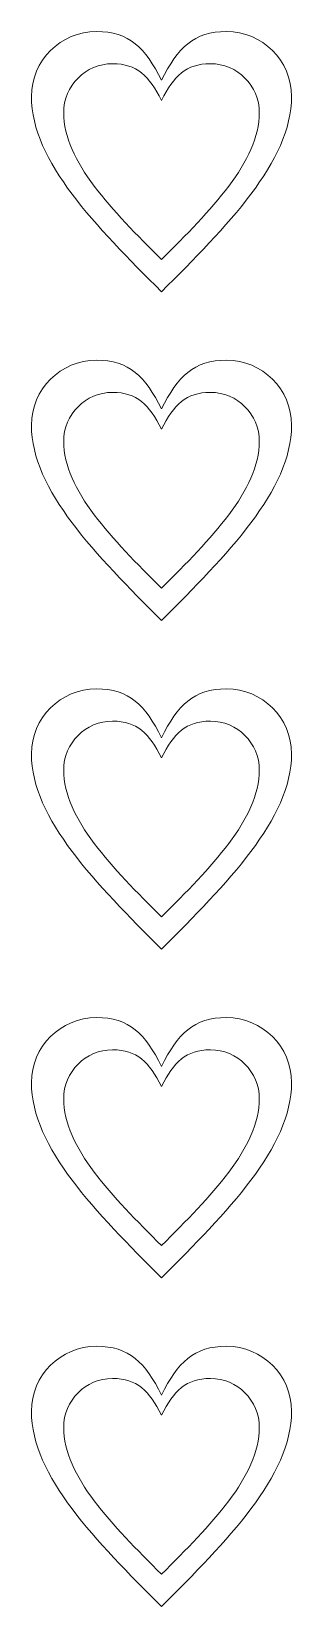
# Model space of a CAD drawing. Header units: millimetres. Extents: x -53 to -29, y -90 to 53.
import ezdxf

# ---------------------------------------------------------------- set-up
doc = ezdxf.new("R2010")
doc.units = ezdxf.units.MM
doc.header["$MEASUREMENT"] = 0
doc.layers.add('Camada 1', color=7, linetype='Continuous')

msp = doc.modelspace()

# ---------------------------------------------------------------- linework, layer by layer
at = {"layer": 'Camada 1', "lineweight": 9}
for points in [[(-40.7221, 48.8242), (-39.2375, 51.7935), (-37.7528, 53.2781), (-34.7834, 53.2781), (-34.7834, 53.2781), (-31.5053, 53.2781), (-28.8448, 50.6176), (-28.8448, 47.3395), (-28.8448, 47.3395), (-28.8448, 41.4008), (-34.7834, 35.4621), (-40.7221, 29.5235), (-40.7221, 29.5235), (-46.6608, 35.4621), (-52.5994, 41.4008), (-52.5994, 47.3395), (-52.5994, 47.3395), (-52.5994, 50.6176), (-49.9389, 53.2781), (-46.6608, 53.2781), (-46.6608, 53.2781), (-43.6914, 53.2781), (-42.2067, 51.7935), (-40.7221, 48.8242)], [(-40.7221, 46.986), (-39.6051, 49.22), (-38.4881, 50.337), (-36.254, 50.337), (-36.254, 50.337), (-33.7876, 50.337), (-31.7859, 48.3353), (-31.7859, 45.8689), (-31.7859, 45.8689), (-31.7859, 41.4008), (-36.254, 36.9327), (-40.7221, 32.4646), (-40.7221, 32.4646), (-45.1902, 36.9327), (-49.6583, 41.4008), (-49.6583, 45.8689), (-49.6583, 45.8689), (-49.6583, 48.3353), (-47.6566, 50.337), (-45.1902, 50.337), (-45.1902, 50.337), (-42.9561, 50.337), (-41.8391, 49.22), (-40.7221, 46.986)], [(-40.7221, 18.8242), (-39.2375, 21.7935), (-37.7528, 23.2781), (-34.7834, 23.2781), (-34.7834, 23.2781), (-31.5053, 23.2781), (-28.8448, 20.6176), (-28.8448, 17.3395), (-28.8448, 17.3395), (-28.8448, 11.4008), (-34.7834, 5.4621), (-40.7221, -0.4765), (-40.7221, -0.4765), (-46.6608, 5.4621), (-52.5994, 11.4008), (-52.5994, 17.3395), (-52.5994, 17.3395), (-52.5994, 20.6176), (-49.9389, 23.2781), (-46.6608, 23.2781), (-46.6608, 23.2781), (-43.6914, 23.2781), (-42.2067, 21.7935), (-40.7221, 18.8242)], [(-40.7221, 16.986), (-39.6051, 19.22), (-38.4881, 20.337), (-36.254, 20.337), (-36.254, 20.337), (-33.7876, 20.337), (-31.7859, 18.3353), (-31.7859, 15.8689), (-31.7859, 15.8689), (-31.7859, 11.4008), (-36.254, 6.9327), (-40.7221, 2.4646), (-40.7221, 2.4646), (-45.1902, 6.9327), (-49.6583, 11.4008), (-49.6583, 15.8689), (-49.6583, 15.8689), (-49.6583, 18.3353), (-47.6566, 20.337), (-45.1902, 20.337), (-45.1902, 20.337), (-42.9561, 20.337), (-41.8391, 19.22), (-40.7221, 16.986)], [(-40.7221, -11.1758), (-39.2375, -8.2065), (-37.7528, -6.7219), (-34.7834, -6.7219), (-34.7834, -6.7219), (-31.5053, -6.7219), (-28.8448, -9.3824), (-28.8448, -12.6605), (-28.8448, -12.6605), (-28.8448, -18.5992), (-34.7834, -24.5379), (-40.7221, -30.4765), (-40.7221, -30.4765), (-46.6608, -24.5379), (-52.5994, -18.5992), (-52.5994, -12.6605), (-52.5994, -12.6605), (-52.5994, -9.3824), (-49.9389, -6.7219), (-46.6608, -6.7219), (-46.6608, -6.7219), (-43.6914, -6.7219), (-42.2067, -8.2065), (-40.7221, -11.1758)], [(-40.7221, -13.014), (-39.6051, -10.78), (-38.4881, -9.663), (-36.254, -9.663), (-36.254, -9.663), (-33.7876, -9.663), (-31.7859, -11.6647), (-31.7859, -14.1311), (-31.7859, -14.1311), (-31.7859, -18.5992), (-36.254, -23.0673), (-40.7221, -27.5354), (-40.7221, -27.5354), (-45.1902, -23.0673), (-49.6583, -18.5992), (-49.6583, -14.1311), (-49.6583, -14.1311), (-49.6583, -11.6647), (-47.6566, -9.663), (-45.1902, -9.663), (-45.1902, -9.663), (-42.9561, -9.663), (-41.8391, -10.78), (-40.7221, -13.014)], [(-40.7221, -41.1758), (-39.2375, -38.2065), (-37.7528, -36.7219), (-34.7834, -36.7219), (-34.7834, -36.7219), (-31.5053, -36.7219), (-28.8448, -39.3824), (-28.8448, -42.6605), (-28.8448, -42.6605), (-28.8448, -48.5992), (-34.7834, -54.5379), (-40.7221, -60.4765), (-40.7221, -60.4765), (-46.6608, -54.5379), (-52.5994, -48.5992), (-52.5994, -42.6605), (-52.5994, -42.6605), (-52.5994, -39.3824), (-49.9389, -36.7219), (-46.6608, -36.7219), (-46.6608, -36.7219), (-43.6914, -36.7219), (-42.2067, -38.2065), (-40.7221, -41.1758)], [(-40.7221, -43.014), (-39.6051, -40.78), (-38.4881, -39.663), (-36.254, -39.663), (-36.254, -39.663), (-33.7876, -39.663), (-31.7859, -41.6647), (-31.7859, -44.1311), (-31.7859, -44.1311), (-31.7859, -48.5992), (-36.254, -53.0673), (-40.7221, -57.5354), (-40.7221, -57.5354), (-45.1902, -53.0673), (-49.6583, -48.5992), (-49.6583, -44.1311), (-49.6583, -44.1311), (-49.6583, -41.6647), (-47.6566, -39.663), (-45.1902, -39.663), (-45.1902, -39.663), (-42.9561, -39.663), (-41.8391, -40.78), (-40.7221, -43.014)], [(-40.7221, -71.1758), (-39.2375, -68.2065), (-37.7528, -66.7219), (-34.7834, -66.7219), (-34.7834, -66.7219), (-31.5053, -66.7219), (-28.8448, -69.3824), (-28.8448, -72.6605), (-28.8448, -72.6605), (-28.8448, -78.5992), (-34.7834, -84.5379), (-40.7221, -90.4765), (-40.7221, -90.4765), (-46.6608, -84.5379), (-52.5994, -78.5992), (-52.5994, -72.6605), (-52.5994, -72.6605), (-52.5994, -69.3824), (-49.9389, -66.7219), (-46.6608, -66.7219), (-46.6608, -66.7219), (-43.6914, -66.7219), (-42.2067, -68.2065), (-40.7221, -71.1758)], [(-40.7221, -73.014), (-39.6051, -70.78), (-38.4881, -69.663), (-36.254, -69.663), (-36.254, -69.663), (-33.7876, -69.663), (-31.7859, -71.6647), (-31.7859, -74.1311), (-31.7859, -74.1311), (-31.7859, -78.5992), (-36.254, -83.0673), (-40.7221, -87.5354), (-40.7221, -87.5354), (-45.1902, -83.0673), (-49.6583, -78.5992), (-49.6583, -74.1311), (-49.6583, -74.1311), (-49.6583, -71.6647), (-47.6566, -69.663), (-45.1902, -69.663), (-45.1902, -69.663), (-42.9561, -69.663), (-41.8391, -70.78), (-40.7221, -73.014)]]:
    msp.add_open_spline(points, degree=3, knots=[0, 0, 0, 0, 0.14285714, 0.14285714, 0.14285714, 0.14285714, 0.28571429, 0.28571429, 0.28571429, 0.28571429, 0.42857143, 0.42857143, 0.42857143, 0.42857143, 0.57142857, 0.57142857, 0.57142857, 0.57142857, 0.71428571, 0.71428571, 0.71428571, 0.71428571, 1, 1, 1, 1], dxfattribs=at)

doc.saveas('drawing.dxf')
